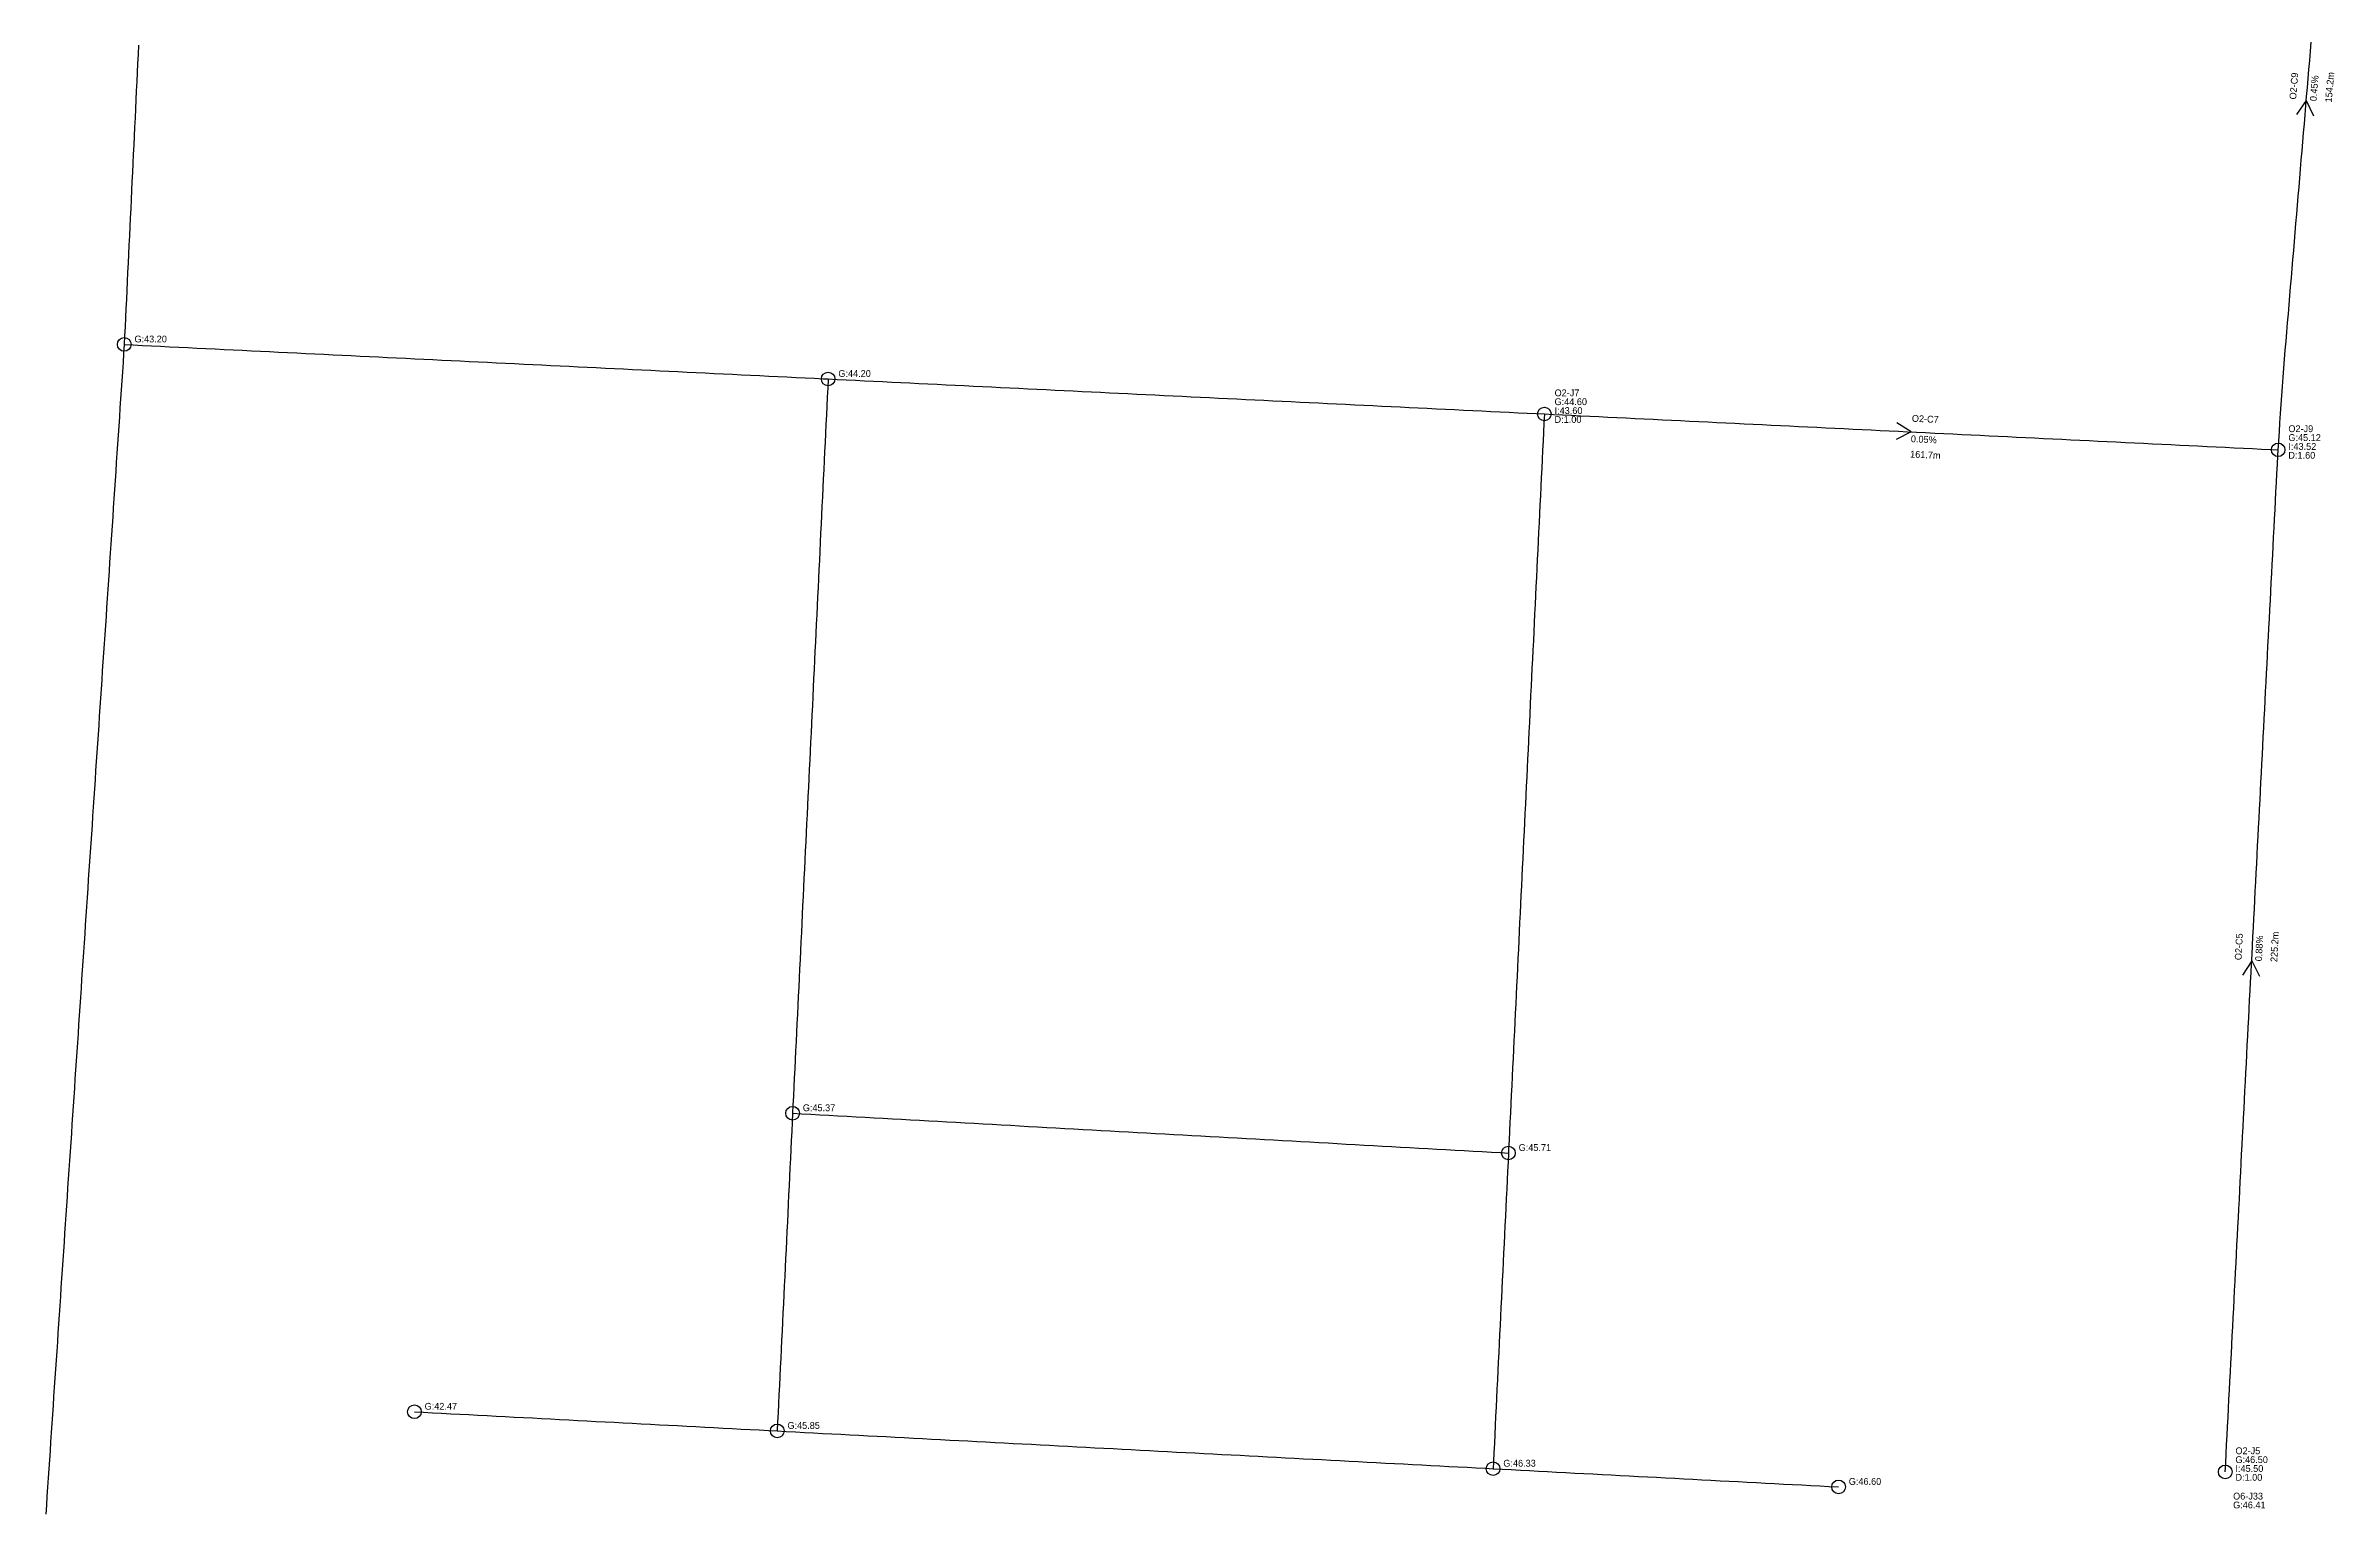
# Model space of a CAD drawing. Header units: metres. Extents: x 607160 to 610559, y 2613470 to 2618337.
# Drawn here: x 607600 to 608103, y 2614381 to 2614703 of the extents above; entities that cross this region are included whole.
import ezdxf

# ---------------------------------------------------------------- set-up
doc = ezdxf.new("R2010")
doc.units = ezdxf.units.M
for name, color, linetype in [('SW-DRAIN-LABELS', 3, 'Continuous'), ('SW-DRAIN-ORPHAN', 8, 'Continuous'), ('SW-DRAIN-SUB-02', 2, 'Continuous'), ('SW-JUNCTIONS', 7, 'Continuous')]:
    doc.layers.add(name, color=color, linetype=linetype)

msp = doc.modelspace()

# ---------------------------------------------------------------- linework, layer by layer
at = {"layer": 'SW-DRAIN-ORPHAN'}
for points in [[(607620, 2614702.87), (607619.9, 2614700.87), (607619.81, 2614698.88), (607619.71, 2614696.88), (607619.62, 2614694.88), (607619.52, 2614692.88), (607619.43, 2614690.88), (607619.33, 2614688.89), (607619.24, 2614686.89), (607619.14, 2614684.89), (607619.05, 2614682.89), (607618.95, 2614680.9), (607618.86, 2614678.9), (607618.76, 2614676.9), (607618.67, 2614674.9), (607618.57, 2614672.91), (607618.48, 2614670.91), (607618.38, 2614668.91), (607618.29, 2614666.91), (607618.19, 2614664.91), (607618.1, 2614662.92), (607618, 2614660.92), (607617.91, 2614658.92), (607617.81, 2614656.92), (607617.72, 2614654.93), (607617.62, 2614652.93), (607617.53, 2614650.93), (607617.44, 2614648.93), (607617.34, 2614646.93), (607617.25, 2614644.94), (607617.15, 2614642.94), (607617.06, 2614640.94), (607616.96, 2614638.94), (607616.87, 2614637.04)], [(607616.87, 2614637.04), (607616.74, 2614635.04), (607616.6, 2614633.04), (607616.47, 2614631.05), (607616.33, 2614629.05), (607616.2, 2614627.06), (607616.07, 2614625.06), (607615.93, 2614623.07), (607615.8, 2614621.07), (607615.67, 2614619.08), (607615.53, 2614617.08), (607615.4, 2614615.08), (607615.26, 2614613.09), (607615.13, 2614611.09), (607615, 2614609.1), (607614.86, 2614607.1), (607614.73, 2614605.11), (607614.6, 2614603.11), (607614.46, 2614601.12), (607614.33, 2614599.12), (607614.19, 2614597.12), (607614.06, 2614595.13), (607613.93, 2614593.13), (607613.79, 2614591.14), (607613.66, 2614589.14), (607613.52, 2614587.15), (607613.39, 2614585.15), (607613.26, 2614583.16), (607613.12, 2614581.16), (607612.99, 2614579.17), (607612.86, 2614577.17), (607612.72, 2614575.17), (607612.59, 2614573.18), (607612.45, 2614571.18), (607612.32, 2614569.19), (607612.19, 2614567.19), (607612.05, 2614565.2), (607611.92, 2614563.2), (607611.78, 2614561.21), (607611.65, 2614559.21), (607611.52, 2614557.21), (607611.38, 2614555.22), (607611.25, 2614553.22), (607611.12, 2614551.23), (607610.98, 2614549.23), (607610.85, 2614547.24), (607610.71, 2614545.24), (607610.58, 2614543.25), (607610.45, 2614541.25), (607610.31, 2614539.25), (607610.18, 2614537.26), (607610.04, 2614535.26), (607609.91, 2614533.27), (607609.78, 2614531.27), (607609.64, 2614529.28), (607609.51, 2614527.28), (607609.38, 2614525.29), (607609.24, 2614523.29), (607609.11, 2614521.3), (607608.97, 2614519.3), (607608.84, 2614517.3), (607608.71, 2614515.31), (607608.57, 2614513.31), (607608.44, 2614511.32), (607608.3, 2614509.32), (607608.17, 2614507.33), (607608.04, 2614505.33), (607607.9, 2614503.34), (607607.77, 2614501.34), (607607.64, 2614499.34), (607607.5, 2614497.35), (607607.37, 2614495.35), (607607.23, 2614493.36), (607607.1, 2614491.36), (607606.97, 2614489.37), (607606.83, 2614487.37), (607606.7, 2614485.38), (607606.56, 2614483.38), (607606.43, 2614481.38), (607606.3, 2614479.39), (607606.16, 2614477.39), (607606.03, 2614475.4), (607605.9, 2614473.4), (607605.76, 2614471.41), (607605.63, 2614469.41), (607605.49, 2614467.42), (607605.36, 2614465.42), (607605.23, 2614463.43), (607605.09, 2614461.43), (607604.96, 2614459.43), (607604.82, 2614457.44), (607604.69, 2614455.44), (607604.56, 2614453.45), (607604.42, 2614451.45), (607604.29, 2614449.46), (607604.16, 2614447.46), (607604.02, 2614445.47), (607603.89, 2614443.47), (607603.75, 2614441.47), (607603.62, 2614439.48), (607603.49, 2614437.48), (607603.35, 2614435.49), (607603.22, 2614433.49), (607603.08, 2614431.5), (607602.95, 2614429.5), (607602.82, 2614427.51), (607602.68, 2614425.51), (607602.55, 2614423.51), (607602.42, 2614421.52), (607602.28, 2614419.52), (607602.15, 2614417.53), (607602.01, 2614415.53), (607601.88, 2614413.54), (607601.75, 2614411.54), (607601.61, 2614409.55), (607601.48, 2614407.55), (607601.34, 2614405.56), (607601.21, 2614403.56), (607601.08, 2614401.56), (607600.94, 2614399.57), (607600.81, 2614397.57), (607600.68, 2614395.58), (607600.54, 2614393.58), (607600.41, 2614391.59), (607600.27, 2614389.59), (607600.14, 2614387.6), (607600.01, 2614385.6), (607599.87, 2614383.6), (607599.74, 2614381.61), (607599.6, 2614379.61)], [(607616.87, 2614637.04), (607618.87, 2614636.94), (607620.87, 2614636.84), (607622.86, 2614636.74), (607624.86, 2614636.64), (607626.86, 2614636.55), (607628.86, 2614636.45), (607630.85, 2614636.35), (607632.85, 2614636.25), (607634.85, 2614636.16), (607636.85, 2614636.06), (607638.84, 2614635.96), (607640.84, 2614635.86), (607642.84, 2614635.76), (607644.84, 2614635.67), (607646.83, 2614635.57), (607648.83, 2614635.47), (607650.83, 2614635.37), (607652.83, 2614635.28), (607654.82, 2614635.18), (607656.82, 2614635.08), (607658.82, 2614634.98), (607660.82, 2614634.88), (607662.82, 2614634.79), (607664.81, 2614634.69), (607666.81, 2614634.59), (607668.81, 2614634.49), (607670.81, 2614634.4), (607672.8, 2614634.3), (607674.8, 2614634.2), (607676.8, 2614634.1), (607678.8, 2614634), (607680.79, 2614633.91), (607682.79, 2614633.81), (607684.79, 2614633.71), (607686.79, 2614633.61), (607688.78, 2614633.52), (607690.78, 2614633.42), (607692.78, 2614633.32), (607694.78, 2614633.22), (607696.77, 2614633.12), (607698.77, 2614633.03), (607700.77, 2614632.93), (607702.77, 2614632.83), (607704.77, 2614632.73), (607706.76, 2614632.64), (607708.76, 2614632.54), (607710.76, 2614632.44), (607712.76, 2614632.34), (607714.75, 2614632.24), (607716.75, 2614632.15), (607718.75, 2614632.05), (607720.75, 2614631.95), (607722.74, 2614631.85), (607724.74, 2614631.76), (607726.74, 2614631.66), (607728.74, 2614631.56), (607730.73, 2614631.46), (607732.73, 2614631.36), (607734.73, 2614631.27), (607736.73, 2614631.17), (607738.72, 2614631.07), (607740.72, 2614630.97), (607742.72, 2614630.88), (607744.72, 2614630.78), (607746.71, 2614630.68), (607748.71, 2614630.58), (607750.71, 2614630.48), (607752.71, 2614630.39), (607754.71, 2614630.29), (607756.7, 2614630.19), (607758.7, 2614630.09), (607760.7, 2614630), (607762.7, 2614629.9), (607764.69, 2614629.8), (607766.69, 2614629.7), (607768.69, 2614629.6), (607770.69, 2614629.51), (607771.76, 2614629.45)], [(607771.76, 2614629.45), (607771.66, 2614627.46), (607771.56, 2614625.46), (607771.47, 2614623.46), (607771.37, 2614621.46), (607771.27, 2614619.47), (607771.18, 2614617.47), (607771.08, 2614615.47), (607770.98, 2614613.47), (607770.89, 2614611.48), (607770.79, 2614609.48), (607770.69, 2614607.48), (607770.6, 2614605.48), (607770.5, 2614603.48), (607770.4, 2614601.49), (607770.31, 2614599.49), (607770.21, 2614597.49), (607770.11, 2614595.49), (607770.02, 2614593.5), (607769.92, 2614591.5), (607769.82, 2614589.5), (607769.73, 2614587.5), (607769.63, 2614585.51), (607769.53, 2614583.51), (607769.44, 2614581.51), (607769.34, 2614579.51), (607769.24, 2614577.52), (607769.15, 2614575.52), (607769.05, 2614573.52), (607768.95, 2614571.52), (607768.86, 2614569.52), (607768.76, 2614567.53), (607768.66, 2614565.53), (607768.57, 2614563.53), (607768.47, 2614561.53), (607768.37, 2614559.54), (607768.28, 2614557.54), (607768.18, 2614555.54), (607768.08, 2614553.54), (607767.99, 2614551.55), (607767.89, 2614549.55), (607767.79, 2614547.55), (607767.7, 2614545.55), (607767.6, 2614543.55), (607767.5, 2614541.56), (607767.41, 2614539.56), (607767.31, 2614537.56), (607767.21, 2614535.56), (607767.12, 2614533.57), (607767.02, 2614531.57), (607766.92, 2614529.57), (607766.83, 2614527.57), (607766.73, 2614525.58), (607766.63, 2614523.58), (607766.54, 2614521.58), (607766.44, 2614519.58), (607766.34, 2614517.59), (607766.25, 2614515.59), (607766.15, 2614513.59), (607766.05, 2614511.59), (607765.96, 2614509.59), (607765.86, 2614507.6), (607765.76, 2614505.6), (607765.67, 2614503.6), (607765.57, 2614501.6), (607765.47, 2614499.61), (607765.38, 2614497.61), (607765.28, 2614495.61), (607765.18, 2614493.61), (607765.09, 2614491.62), (607764.99, 2614489.62), (607764.89, 2614487.62), (607764.79, 2614485.62), (607764.7, 2614483.63), (607764.6, 2614481.63), (607764.5, 2614479.63), (607764.41, 2614477.63), (607764.31, 2614475.63), (607764.21, 2614473.64), (607764.12, 2614471.64), (607764.02, 2614469.64), (607763.93, 2614467.86)], [(607771.76, 2614629.45), (607773.76, 2614629.36), (607775.75, 2614629.26), (607777.75, 2614629.16), (607779.75, 2614629.06), (607781.75, 2614628.97), (607783.74, 2614628.87), (607785.74, 2614628.77), (607787.74, 2614628.67), (607789.74, 2614628.57), (607791.73, 2614628.48), (607793.73, 2614628.38), (607795.73, 2614628.28), (607797.73, 2614628.18), (607799.72, 2614628.09), (607801.72, 2614627.99), (607803.72, 2614627.89), (607805.72, 2614627.79), (607807.71, 2614627.69), (607809.71, 2614627.6), (607811.71, 2614627.5), (607813.71, 2614627.4), (607815.71, 2614627.3), (607817.7, 2614627.21), (607819.7, 2614627.11), (607821.7, 2614627.01), (607823.7, 2614626.91), (607825.69, 2614626.81), (607827.69, 2614626.72), (607829.69, 2614626.62), (607831.69, 2614626.52), (607833.68, 2614626.42), (607835.68, 2614626.33), (607837.68, 2614626.23), (607839.68, 2614626.13), (607841.67, 2614626.03), (607843.67, 2614625.93), (607845.67, 2614625.84), (607847.67, 2614625.74), (607849.66, 2614625.64), (607851.66, 2614625.54), (607853.66, 2614625.45), (607855.66, 2614625.35), (607857.65, 2614625.25), (607859.65, 2614625.15), (607861.65, 2614625.05), (607863.65, 2614624.96), (607865.65, 2614624.86), (607867.64, 2614624.76), (607869.64, 2614624.66), (607871.64, 2614624.57), (607873.64, 2614624.47), (607875.63, 2614624.37), (607877.63, 2614624.27), (607879.63, 2614624.17), (607881.63, 2614624.08), (607883.62, 2614623.98), (607885.62, 2614623.88), (607887.62, 2614623.78), (607889.62, 2614623.69), (607891.61, 2614623.59), (607893.61, 2614623.49), (607895.61, 2614623.39), (607897.61, 2614623.29), (607899.6, 2614623.2), (607901.6, 2614623.1), (607903.6, 2614623), (607905.6, 2614622.9), (607907.6, 2614622.81), (607909.59, 2614622.71), (607911.59, 2614622.61), (607913.59, 2614622.51), (607915.59, 2614622.41), (607917.58, 2614622.32), (607919.58, 2614622.22), (607921.58, 2614622.12), (607923.58, 2614622.02), (607925.57, 2614621.93), (607927.57, 2614621.83), (607929.35, 2614621.74)], [(607929.35, 2614621.74), (607929.25, 2614619.74), (607929.16, 2614617.74), (607929.06, 2614615.75), (607928.96, 2614613.75), (607928.86, 2614611.75), (607928.77, 2614609.75), (607928.67, 2614607.76), (607928.57, 2614605.76), (607928.48, 2614603.76), (607928.38, 2614601.76), (607928.28, 2614599.77), (607928.19, 2614597.77), (607928.09, 2614595.77), (607927.99, 2614593.77), (607927.89, 2614591.78), (607927.8, 2614589.78), (607927.7, 2614587.78), (607927.6, 2614585.78), (607927.51, 2614583.78), (607927.41, 2614581.79), (607927.31, 2614579.79), (607927.22, 2614577.79), (607927.12, 2614575.79), (607927.02, 2614573.8), (607926.93, 2614571.8), (607926.83, 2614569.8), (607926.73, 2614567.8), (607926.63, 2614565.81), (607926.54, 2614563.81), (607926.44, 2614561.81), (607926.34, 2614559.81), (607926.25, 2614557.82), (607926.15, 2614555.82), (607926.05, 2614553.82), (607925.96, 2614551.82), (607925.86, 2614549.82), (607925.76, 2614547.83), (607925.66, 2614545.83), (607925.57, 2614543.83), (607925.47, 2614541.83), (607925.37, 2614539.84), (607925.28, 2614537.84), (607925.18, 2614535.84), (607925.08, 2614533.84), (607924.99, 2614531.85), (607924.89, 2614529.85), (607924.79, 2614527.85), (607924.69, 2614525.85), (607924.6, 2614523.86), (607924.5, 2614521.86), (607924.4, 2614519.86), (607924.31, 2614517.86), (607924.21, 2614515.86), (607924.11, 2614513.87), (607924.02, 2614511.87), (607923.92, 2614509.87), (607923.82, 2614507.87), (607923.72, 2614505.88), (607923.63, 2614503.88), (607923.53, 2614501.88), (607923.43, 2614499.88), (607923.34, 2614497.89), (607923.24, 2614495.89), (607923.14, 2614493.89), (607923.05, 2614491.89), (607922.95, 2614489.9), (607922.85, 2614487.9), (607922.76, 2614485.9), (607922.66, 2614483.9), (607922.56, 2614481.9), (607922.46, 2614479.91), (607922.37, 2614477.91), (607922.27, 2614475.91), (607922.17, 2614473.91), (607922.08, 2614471.92), (607921.98, 2614469.92), (607921.88, 2614467.92), (607921.79, 2614465.92), (607921.69, 2614463.93), (607921.59, 2614461.93), (607921.49, 2614459.93), (607921.45, 2614459.11)], [(607763.93, 2614467.86), (607763.84, 2614465.86), (607763.74, 2614463.86), (607763.65, 2614461.86), (607763.55, 2614459.87), (607763.45, 2614457.87), (607763.36, 2614455.87), (607763.26, 2614453.87), (607763.16, 2614451.87), (607763.07, 2614449.88), (607762.97, 2614447.88), (607762.87, 2614445.88), (607762.78, 2614443.88), (607762.68, 2614441.89), (607762.58, 2614439.89), (607762.49, 2614437.89), (607762.39, 2614435.89), (607762.29, 2614433.9), (607762.2, 2614431.9), (607762.1, 2614429.9), (607762, 2614427.9), (607761.91, 2614425.9), (607761.81, 2614423.91), (607761.71, 2614421.91), (607761.62, 2614419.91), (607761.52, 2614417.91), (607761.42, 2614415.92), (607761.33, 2614413.92), (607761.23, 2614411.92), (607761.13, 2614409.92), (607761.04, 2614407.93), (607760.94, 2614405.93), (607760.84, 2614403.93), (607760.75, 2614401.93), (607760.65, 2614399.94), (607760.55, 2614397.95)], [(607763.93, 2614467.86), (607765.93, 2614467.75), (607767.93, 2614467.63), (607769.93, 2614467.52), (607771.92, 2614467.41), (607773.92, 2614467.3), (607775.92, 2614467.19), (607777.91, 2614467.08), (607779.91, 2614466.97), (607781.91, 2614466.86), (607783.9, 2614466.75), (607785.9, 2614466.64), (607787.9, 2614466.53), (607789.89, 2614466.41), (607791.89, 2614466.3), (607793.89, 2614466.19), (607795.89, 2614466.08), (607797.88, 2614465.97), (607799.88, 2614465.86), (607801.88, 2614465.75), (607803.87, 2614465.64), (607805.87, 2614465.53), (607807.87, 2614465.42), (607809.86, 2614465.31), (607811.86, 2614465.2), (607813.86, 2614465.08), (607815.85, 2614464.97), (607817.85, 2614464.86), (607819.85, 2614464.75), (607821.85, 2614464.64), (607823.84, 2614464.53), (607825.84, 2614464.42), (607827.84, 2614464.31), (607829.83, 2614464.2), (607831.83, 2614464.09), (607833.83, 2614463.98), (607835.82, 2614463.87), (607837.82, 2614463.75), (607839.82, 2614463.64), (607841.81, 2614463.53), (607843.81, 2614463.42), (607845.81, 2614463.31), (607847.81, 2614463.2), (607849.8, 2614463.09), (607851.8, 2614462.98), (607853.8, 2614462.87), (607855.79, 2614462.76), (607857.79, 2614462.65), (607859.79, 2614462.53), (607861.78, 2614462.42), (607863.78, 2614462.31), (607865.78, 2614462.2), (607867.78, 2614462.09), (607869.77, 2614461.98), (607871.77, 2614461.87), (607873.77, 2614461.76), (607875.76, 2614461.65), (607877.76, 2614461.54), (607879.76, 2614461.43), (607881.75, 2614461.32), (607883.75, 2614461.2), (607885.75, 2614461.09), (607887.74, 2614460.98), (607889.74, 2614460.87), (607891.74, 2614460.76), (607893.74, 2614460.65), (607895.73, 2614460.54), (607897.73, 2614460.43), (607899.73, 2614460.32), (607901.72, 2614460.21), (607903.72, 2614460.1), (607905.72, 2614459.99), (607907.71, 2614459.87), (607909.71, 2614459.76), (607911.71, 2614459.65), (607913.7, 2614459.54), (607915.7, 2614459.43), (607917.7, 2614459.32), (607919.7, 2614459.21), (607921.45, 2614459.11)], [(607921.45, 2614459.11), (607921.36, 2614457.11), (607921.26, 2614455.12), (607921.16, 2614453.12), (607921.07, 2614451.12), (607920.97, 2614449.12), (607920.87, 2614447.13), (607920.78, 2614445.13), (607920.68, 2614443.13), (607920.58, 2614441.13), (607920.48, 2614439.13), (607920.39, 2614437.14), (607920.29, 2614435.14), (607920.19, 2614433.14), (607920.1, 2614431.14), (607920, 2614429.15), (607919.9, 2614427.15), (607919.81, 2614425.15), (607919.71, 2614423.15), (607919.61, 2614421.16), (607919.52, 2614419.16), (607919.42, 2614417.16), (607919.32, 2614415.16), (607919.22, 2614413.17), (607919.13, 2614411.17), (607919.03, 2614409.17), (607918.93, 2614407.17), (607918.84, 2614405.17), (607918.74, 2614403.18), (607918.64, 2614401.18), (607918.55, 2614399.18), (607918.45, 2614397.18), (607918.35, 2614395.19), (607918.25, 2614393.19), (607918.16, 2614391.19), (607918.08, 2614389.64)], [(607680.72, 2614402.17), (607682.72, 2614402.06), (607684.71, 2614401.96), (607686.71, 2614401.85), (607688.71, 2614401.74), (607690.71, 2614401.64), (607692.7, 2614401.53), (607694.7, 2614401.43), (607696.7, 2614401.32), (607698.69, 2614401.22), (607700.69, 2614401.11), (607702.69, 2614401.01), (607704.69, 2614400.9), (607706.68, 2614400.8), (607708.68, 2614400.69), (607710.68, 2614400.58), (607712.68, 2614400.48), (607714.67, 2614400.37), (607716.67, 2614400.27), (607718.67, 2614400.16), (607720.66, 2614400.06), (607722.66, 2614399.95), (607724.66, 2614399.85), (607726.66, 2614399.74), (607728.65, 2614399.64), (607730.65, 2614399.53), (607732.65, 2614399.42), (607734.64, 2614399.32), (607736.64, 2614399.21), (607738.64, 2614399.11), (607740.64, 2614399), (607742.63, 2614398.9), (607744.63, 2614398.79), (607746.63, 2614398.69), (607748.63, 2614398.58), (607750.62, 2614398.48), (607752.62, 2614398.37), (607754.62, 2614398.26), (607756.61, 2614398.16), (607758.61, 2614398.05), (607760.55, 2614397.95)], [(607760.55, 2614397.95), (607762.55, 2614397.85), (607764.55, 2614397.74), (607766.55, 2614397.63), (607768.54, 2614397.53), (607770.54, 2614397.42), (607772.54, 2614397.32), (607774.54, 2614397.21), (607776.53, 2614397.11), (607778.53, 2614397), (607780.53, 2614396.9), (607782.52, 2614396.79), (607784.52, 2614396.69), (607786.52, 2614396.58), (607788.52, 2614396.48), (607790.51, 2614396.37), (607792.51, 2614396.26), (607794.51, 2614396.16), (607796.5, 2614396.05), (607798.5, 2614395.95), (607800.5, 2614395.84), (607802.5, 2614395.74), (607804.49, 2614395.63), (607806.49, 2614395.53), (607808.49, 2614395.42), (607810.49, 2614395.32), (607812.48, 2614395.21), (607814.48, 2614395.11), (607816.48, 2614395), (607818.47, 2614394.89), (607820.47, 2614394.79), (607822.47, 2614394.68), (607824.47, 2614394.58), (607826.46, 2614394.47), (607828.46, 2614394.37), (607830.46, 2614394.26), (607832.45, 2614394.16), (607834.45, 2614394.05), (607836.45, 2614393.95), (607838.45, 2614393.84), (607840.44, 2614393.74), (607842.44, 2614393.63), (607844.44, 2614393.52), (607846.44, 2614393.42), (607848.43, 2614393.31), (607850.43, 2614393.21), (607852.43, 2614393.1), (607854.42, 2614393), (607856.42, 2614392.89), (607858.42, 2614392.79), (607860.42, 2614392.68), (607862.41, 2614392.58), (607864.41, 2614392.47), (607866.41, 2614392.36), (607868.4, 2614392.26), (607870.4, 2614392.15), (607872.4, 2614392.05), (607874.4, 2614391.94), (607876.39, 2614391.84), (607878.39, 2614391.73), (607880.39, 2614391.63), (607882.39, 2614391.52), (607884.38, 2614391.42), (607886.38, 2614391.31), (607888.38, 2614391.21), (607890.37, 2614391.1), (607892.37, 2614390.99), (607894.37, 2614390.89), (607896.37, 2614390.78), (607898.36, 2614390.68), (607900.36, 2614390.57), (607902.36, 2614390.47), (607904.35, 2614390.36), (607906.35, 2614390.26), (607908.35, 2614390.15), (607910.35, 2614390.05), (607912.34, 2614389.94), (607914.34, 2614389.84), (607916.34, 2614389.73), (607918.08, 2614389.64)], [(607918.08, 2614389.64), (607920.08, 2614389.53), (607922.08, 2614389.43), (607924.07, 2614389.32), (607926.07, 2614389.22), (607928.07, 2614389.11), (607930.07, 2614389.01), (607932.06, 2614388.9), (607934.06, 2614388.8), (607936.06, 2614388.69), (607938.05, 2614388.58), (607940.05, 2614388.48), (607942.05, 2614388.37), (607944.05, 2614388.27), (607946.04, 2614388.16), (607948.04, 2614388.06), (607950.04, 2614387.95), (607952.04, 2614387.85), (607954.03, 2614387.74), (607956.03, 2614387.64), (607958.03, 2614387.53), (607960.02, 2614387.43), (607962.02, 2614387.32), (607964.02, 2614387.21), (607966.02, 2614387.11), (607968.01, 2614387), (607970.01, 2614386.9), (607972.01, 2614386.79), (607974, 2614386.69), (607976, 2614386.58), (607978, 2614386.48), (607980, 2614386.37), (607981.99, 2614386.27), (607983.99, 2614386.16), (607985.99, 2614386.06), (607987.99, 2614385.95), (607989.98, 2614385.84), (607991.98, 2614385.74), (607994.09, 2614385.63)]]:
    msp.add_lwpolyline(points, dxfattribs=at)
at = {"layer": 'SW-DRAIN-SUB-02'}
for p, q in [((608097.01, 2614690.72), (608094.88, 2614687.63)), ((608097.01, 2614690.72), (608098.62, 2614687.32)), ((608010.08, 2614617.8), (608006.93, 2614619.83)), ((608010.08, 2614617.8), (608006.75, 2614616.09)), ((608085, 2614501.39), (608082.96, 2614498.24)), ((608085, 2614501.39), (608086.7, 2614498.05))]:
    msp.add_line(p, q, dxfattribs=at)
for points in [[(608090.82, 2614613.85), (608090.95, 2614615.84), (608091.09, 2614617.84), (608091.22, 2614619.83), (608091.36, 2614621.83), (608091.49, 2614623.82), (608091.63, 2614625.82), (608091.76, 2614627.81), (608091.89, 2614629.81), (608092.06, 2614631.8), (608092.22, 2614633.8), (608092.39, 2614635.79), (608092.56, 2614637.78), (608092.73, 2614639.78), (608092.89, 2614641.77), (608093.06, 2614643.76), (608093.23, 2614645.75), (608093.4, 2614647.75), (608093.56, 2614649.74), (608093.73, 2614651.73), (608093.9, 2614653.73), (608094.07, 2614655.72), (608094.24, 2614657.71), (608094.4, 2614659.7), (608094.57, 2614661.7), (608094.74, 2614663.69), (608094.91, 2614665.68), (608095.07, 2614667.68), (608095.24, 2614669.67), (608095.41, 2614671.66), (608095.58, 2614673.66), (608095.75, 2614675.65), (608095.91, 2614677.64), (608096.08, 2614679.63), (608096.25, 2614681.63), (608096.42, 2614683.62), (608096.58, 2614685.61), (608096.75, 2614687.61), (608096.92, 2614689.6), (608097.09, 2614691.59), (608097.25, 2614693.59), (608097.42, 2614695.58), (608097.59, 2614697.57), (608097.76, 2614699.56), (608097.93, 2614701.56), (608098.09, 2614703.55)], [(607929.35, 2614621.74), (607931.35, 2614621.64), (607933.34, 2614621.55), (607935.34, 2614621.45), (607937.34, 2614621.35), (607939.34, 2614621.25), (607941.34, 2614621.16), (607943.33, 2614621.06), (607945.33, 2614620.96), (607947.33, 2614620.86), (607949.33, 2614620.77), (607951.32, 2614620.67), (607953.32, 2614620.57), (607955.32, 2614620.47), (607957.32, 2614620.38), (607959.31, 2614620.28), (607961.31, 2614620.18), (607963.31, 2614620.08), (607965.31, 2614619.99), (607967.3, 2614619.89), (607969.3, 2614619.79), (607971.3, 2614619.69), (607973.3, 2614619.6), (607975.29, 2614619.5), (607977.29, 2614619.4), (607979.29, 2614619.3), (607981.29, 2614619.21), (607983.29, 2614619.11), (607985.28, 2614619.01), (607987.28, 2614618.91), (607989.28, 2614618.82), (607991.28, 2614618.72), (607993.27, 2614618.62), (607995.27, 2614618.52), (607997.27, 2614618.43), (607999.27, 2614618.33), (608001.26, 2614618.23), (608003.26, 2614618.13), (608005.26, 2614618.04), (608007.26, 2614617.94), (608009.25, 2614617.84), (608011.25, 2614617.74), (608013.25, 2614617.65), (608015.25, 2614617.55), (608017.24, 2614617.45), (608019.24, 2614617.35), (608021.24, 2614617.25), (608023.24, 2614617.16), (608025.24, 2614617.06), (608027.23, 2614616.96), (608029.23, 2614616.86), (608031.23, 2614616.76), (608033.23, 2614616.67), (608035.22, 2614616.57), (608037.22, 2614616.47), (608039.22, 2614616.37), (608041.22, 2614616.28), (608043.21, 2614616.18), (608045.21, 2614616.08), (608047.21, 2614615.98), (608049.21, 2614615.88), (608051.2, 2614615.79), (608053.2, 2614615.69), (608055.2, 2614615.59), (608057.2, 2614615.49), (608059.19, 2614615.4), (608061.19, 2614615.3), (608063.19, 2614615.2), (608065.19, 2614615.1), (608067.19, 2614615), (608069.18, 2614614.91), (608071.18, 2614614.81), (608073.18, 2614614.71), (608075.18, 2614614.61), (608077.17, 2614614.51), (608079.17, 2614614.42), (608081.17, 2614614.32), (608083.17, 2614614.22), (608085.16, 2614614.12), (608087.16, 2614614.03), (608089.16, 2614613.93), (608090.82, 2614613.85)], [(608079.17, 2614388.93), (608079.17, 2614388.93), (608079.28, 2614390.93), (608079.38, 2614392.93), (608079.48, 2614394.93), (608079.59, 2614396.92), (608079.69, 2614398.92), (608079.79, 2614400.92), (608079.9, 2614402.91), (608080, 2614404.91), (608080.11, 2614406.91), (608080.21, 2614408.91), (608080.31, 2614410.9), (608080.42, 2614412.9), (608080.52, 2614414.9), (608080.62, 2614416.9), (608080.73, 2614418.89), (608080.83, 2614420.89), (608080.93, 2614422.89), (608081.04, 2614424.89), (608081.14, 2614426.88), (608081.24, 2614428.88), (608081.35, 2614430.88), (608081.45, 2614432.87), (608081.55, 2614434.87), (608081.66, 2614436.87), (608081.76, 2614438.87), (608081.86, 2614440.86), (608081.97, 2614442.86), (608082.07, 2614444.86), (608082.17, 2614446.86), (608082.28, 2614448.85), (608082.38, 2614450.85), (608082.48, 2614452.85), (608082.59, 2614454.85), (608082.69, 2614456.84), (608082.79, 2614458.84), (608082.9, 2614460.84), (608083, 2614462.83), (608083.1, 2614464.83), (608083.21, 2614466.83), (608083.31, 2614468.83), (608083.41, 2614470.82), (608083.52, 2614472.82), (608083.62, 2614474.82), (608083.72, 2614476.82), (608083.83, 2614478.81), (608083.93, 2614480.81), (608084.03, 2614482.81), (608084.14, 2614484.81), (608084.24, 2614486.8), (608084.35, 2614488.8), (608084.45, 2614490.8), (608084.55, 2614492.79), (608084.66, 2614494.79), (608084.76, 2614496.79), (608084.86, 2614498.79), (608084.97, 2614500.78), (608085.07, 2614502.78), (608085.17, 2614504.78), (608085.28, 2614506.78), (608085.38, 2614508.77), (608085.48, 2614510.77), (608085.59, 2614512.77), (608085.69, 2614514.76), (608085.79, 2614516.76), (608085.9, 2614518.76), (608086, 2614520.76), (608086.1, 2614522.75), (608086.21, 2614524.75), (608086.31, 2614526.75), (608086.41, 2614528.75), (608086.52, 2614530.74), (608086.62, 2614532.74), (608086.72, 2614534.74), (608086.83, 2614536.74), (608086.93, 2614538.73), (608087.03, 2614540.73), (608087.14, 2614542.73), (608087.24, 2614544.72), (608087.34, 2614546.72), (608087.45, 2614548.72), (608087.55, 2614550.72), (608087.65, 2614552.71), (608087.76, 2614554.71), (608087.86, 2614556.71), (608087.96, 2614558.71), (608088.07, 2614560.7), (608088.17, 2614562.7), (608088.27, 2614564.7), (608088.38, 2614566.7), (608088.48, 2614568.69), (608088.58, 2614570.69), (608088.69, 2614572.69), (608088.79, 2614574.68), (608088.9, 2614576.68), (608089, 2614578.68), (608089.1, 2614580.68), (608089.21, 2614582.67), (608089.31, 2614584.67), (608089.41, 2614586.67), (608089.52, 2614588.67), (608089.62, 2614590.66), (608089.72, 2614592.66), (608089.83, 2614594.66), (608089.93, 2614596.66), (608090.03, 2614598.65), (608090.14, 2614600.65), (608090.24, 2614602.65), (608090.34, 2614604.64), (608090.45, 2614606.64), (608090.55, 2614608.64), (608090.65, 2614610.64), (608090.76, 2614612.63), (608090.82, 2614613.85)]]:
    msp.add_lwpolyline(points, dxfattribs=at)
at = {"layer": 'SW-JUNCTIONS'}
for centre in [(607616.87, 2614637.04), (607771.76, 2614629.45), (607929.35, 2614621.74), (608090.82, 2614613.85), (607763.93, 2614467.86), (607921.45, 2614459.11), (607680.72, 2614402.17), (607760.55, 2614397.95), (607918.08, 2614389.64), (608079.17, 2614388.93), (607994.09, 2614385.63)]:
    msp.add_circle(centre, 1.5, dxfattribs=at)

# ---------------------------------------------------------------- texts
at = {"layer": 'SW-DRAIN-LABELS', "color": 3}
for s, rotation, p in [('O2-C9', 85.2912, (608094.77, 2614690.9)), ('O2-C7', -2.7989, (608010.19, 2614620.05)), ('O2-C5', 87.0361, (608082.75, 2614501.51))]:
    msp.add_text(s, height=1.5, rotation=rotation, dxfattribs=at).set_placement(p)
at = {"layer": 'SW-DRAIN-LABELS', "color": 2}
for s, rotation, p in [('0.45%', 85.2912, (608099.26, 2614690.53)), ('154.2m', 85.2912, (608102.62, 2614690.25)), ('0.05%', -2.7989, (608009.97, 2614615.55)), ('161.7m', -2.7989, (608009.81, 2614612.18)), ('0.88%', 87.0361, (608087.24, 2614501.27)), ('225.2m', 87.0361, (608090.61, 2614501.1))]:
    msp.add_text(s, height=1.5, rotation=rotation, dxfattribs=at).set_placement(p)
at = {"layer": 'SW-DRAIN-LABELS', "color": 7}
for s, p in [('G:43.20', (607619.12, 2614637.49)), ('G:44.20', (607774.01, 2614629.9)), ('O2-J7', (607931.6, 2614625.64)), ('G:44.60', (607931.6, 2614623.69)), ('O2-J9', (608093.07, 2614617.75)), ('G:45.12', (608093.07, 2614615.8)), ('G:45.37', (607766.18, 2614468.31)), ('G:45.71', (607923.7, 2614459.56)), ('G:42.47', (607682.97, 2614402.62)), ('G:45.85', (607762.8, 2614398.4)), ('O2-J5', (608081.42, 2614392.83)), ('G:46.33', (607920.33, 2614390.09)), ('G:46.50', (608081.42, 2614390.88)), ('G:46.60', (607996.34, 2614386.08)), ('O6-J33', (608080.91, 2614382.85)), ('G:46.41', (608080.91, 2614380.9))]:
    msp.add_text(s, height=1.5, dxfattribs=at).set_placement(p)
at = {"layer": 'SW-DRAIN-LABELS', "color": 6}
for s, p in [('D:1.00', (607931.6, 2614619.79)), ('D:1.60', (608093.07, 2614611.9)), ('D:1.00', (608081.42, 2614386.98))]:
    msp.add_text(s, height=1.5, dxfattribs=at).set_placement(p)
at = {"layer": 'SW-DRAIN-LABELS', "color": 4}
for s, p in [('I:43.60', (607931.6, 2614621.74)), ('I:43.52', (608093.07, 2614613.85)), ('I:45.50', (608081.42, 2614388.93))]:
    msp.add_text(s, height=1.5, dxfattribs=at).set_placement(p)

doc.saveas('drawing.dxf')
